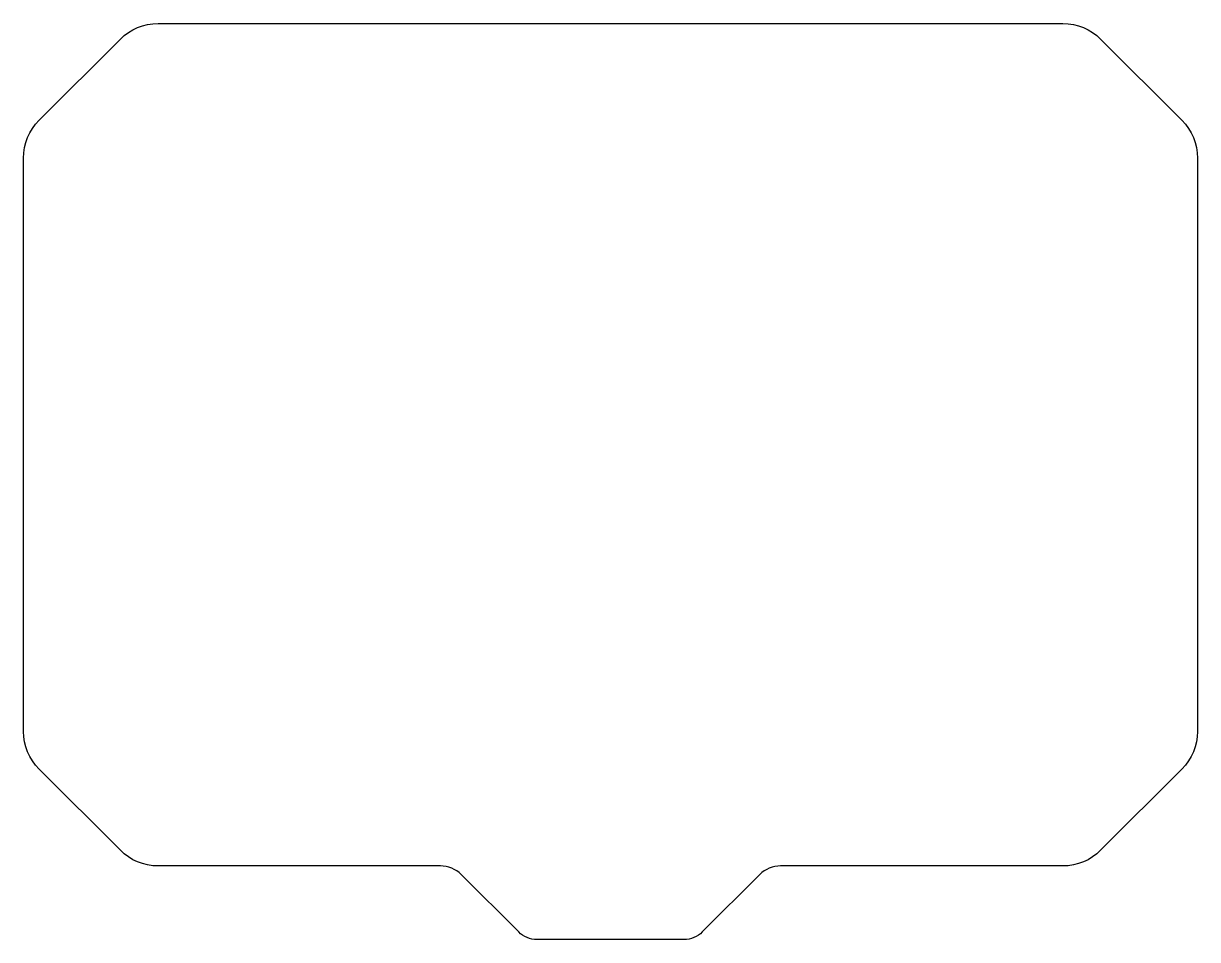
# Model space of a CAD drawing. Header units: millimetres. Extents: x 0 to 63.8, y 0 to 49.8.
import ezdxf

# ---------------------------------------------------------------- set-up
doc = ezdxf.new("R2010")
doc.units = ezdxf.units.MM

msp = doc.modelspace()

# ---------------------------------------------------------------- linework, layer by layer
msp.add_lwpolyline([(0.849, 9.264, -0.198912), (0, 11.314), (0, 42.486, -0.198912), (0.849, 44.536), (5.264, 48.951, -0.198912), (7.314, 49.8), (56.486, 49.8, -0.198912), (58.536, 48.951), (62.951, 44.536, -0.198912), (63.8, 42.486), (63.8, 11.314, -0.198912), (62.951, 9.264), (58.536, 4.849, -0.198912), (56.486, 4), (41.143, 4, 0.198912), (40.011, 3.531), (36.89, 0.41, -0.198912), (35.9, 0), (27.9, 0, -0.198912), (26.91, 0.41), (23.789, 3.531, 0.198912), (22.657, 4), (7.314, 4, -0.198912), (5.264, 4.849)], format="xyb", close=True)

doc.saveas('drawing.dxf')
